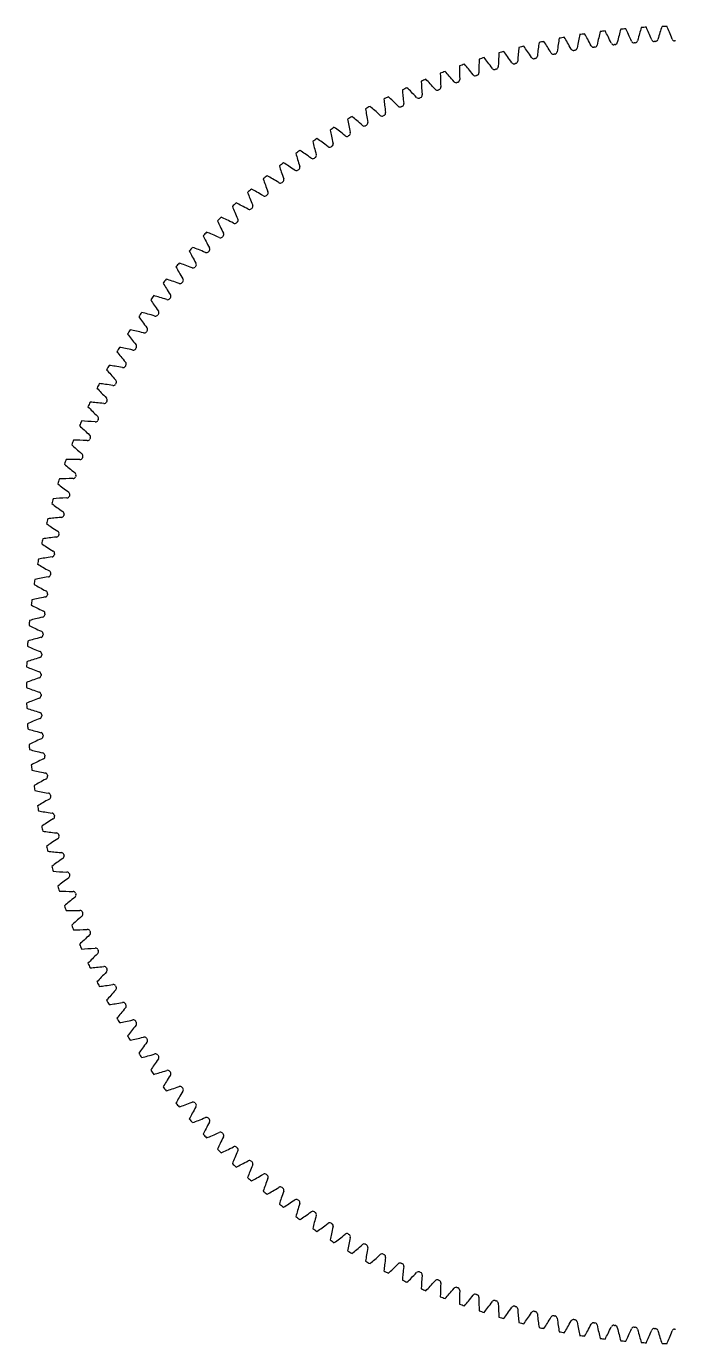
# Model space of a CAD drawing. Header units: millimetres. Extents: x -101 to 101, y -101 to 101.
# Drawn here: x -101 to -1.5, y -101 to 101 of the extents above; entities that cross this region are included whole.
import ezdxf

# ---------------------------------------------------------------- set-up
doc = ezdxf.new("R2010")
doc.units = ezdxf.units.MM
doc.layers.add('Spur', color=7, linetype='Continuous')

msp = doc.modelspace()

# ---------------------------------------------------------------- linework, layer by layer
at = {"layer": 'Spur', "color": 7}
for centre, radius, start, end in [((0, 0), 101, 91.5805, 92.0195), ((0, 0), 101, 100.5805, 101.0195), ((0, 0), 101, 98.7805, 99.2195), ((0, 0), 101, 96.9805, 97.4195), ((0, 0), 101, 95.1805, 95.6195), ((0, 0), 101, 93.3805, 93.8195), ((-1.64, 99.14), 0.4, 199.5523, 270.9488), ((0, 0), 101, 105.9805, 106.4195), ((0, 0), 101, 104.1805, 104.6195), ((0, 0), 101, 102.3805, 102.8195), ((-20.02, 97.11), 0.4, 281.6512, 353.0477), ((-17.13, 97.66), 0.4, 208.5523, 279.9488), ((0, 0), 98.75, 99.851, 99.949), ((-16.96, 97.69), 0.4, 279.8512, 351.2477), ((-14.05, 98.15), 0.4, 206.7523, 278.1488), ((0, 0), 98.75, 98.051, 98.149), ((-13.89, 98.17), 0.4, 278.0512, 349.4477), ((-10.96, 98.54), 0.4, 204.9523, 276.3488), ((0, 0), 98.75, 96.251, 96.349), ((-10.8, 98.56), 0.4, 276.2512, 347.6477), ((-7.86, 98.84), 0.4, 203.1523, 274.5488), ((0, 0), 98.75, 94.451, 94.549), ((-7.69, 98.85), 0.4, 274.4512, 345.8477), ((-4.76, 99.04), 0.4, 201.3523, 272.7488), ((0, 0), 98.75, 92.651, 92.749), ((-4.59, 99.04), 0.4, 272.6512, 344.0477), ((0, 0), 98.75, 90.851, 90.949), ((0, 0), 101, 109.5805, 110.0195), ((0, 0), 101, 107.7805, 108.2195), ((-26.24, 95.61), 0.4, 213.9523, 285.3488), ((0, 0), 98.75, 105.251, 105.349), ((-26.08, 95.66), 0.4, 285.2512, 356.6477), ((-23.23, 96.39), 0.4, 212.1523, 283.5488), ((0, 0), 98.75, 103.451, 103.549), ((-23.06, 96.43), 0.4, 283.4512, 354.8477), ((-20.19, 97.07), 0.4, 210.3523, 281.7488), ((0, 0), 98.75, 101.651, 101.749), ((0, 0), 101, 111.3805, 111.8195), ((-32.2, 93.78), 0.4, 217.5523, 288.9488), ((0, 0), 98.75, 108.851, 108.949), ((-32.04, 93.83), 0.4, 288.8512, 0.2477), ((-29.24, 94.74), 0.4, 215.7523, 287.1488), ((0, 0), 98.75, 107.051, 107.149), ((-29.07, 94.79), 0.4, 287.0512, 358.4477), ((0, 0), 101, 114.9805, 115.4195), ((0, 0), 101, 113.1805, 113.6195), ((-38.02, 91.57), 0.4, 221.1523, 292.5488), ((0, 0), 98.75, 112.451, 112.549), ((-37.86, 91.64), 0.4, 292.4512, 3.8477), ((-35.13, 92.72), 0.4, 219.3523, 290.7488), ((0, 0), 98.75, 110.651, 110.749), ((-34.97, 92.78), 0.4, 290.6512, 2.0477), ((0, 0), 101, 116.7805, 117.2195), ((-43.54, 89.08), 0.4, 296.0512, 7.4477), ((-40.88, 90.33), 0.4, 222.9523, 294.3488), ((0, 0), 98.75, 114.251, 114.349), ((-40.72, 90.4), 0.4, 294.2512, 5.6477), ((0, 0), 101, 120.3805, 120.8195), ((0, 0), 101, 118.5805, 119.0195), ((-46.47, 87.59), 0.4, 226.5523, 297.9488), ((0, 0), 98.75, 117.851, 117.949), ((-46.32, 87.67), 0.4, 297.8512, 9.2477), ((-43.7, 89), 0.4, 224.7523, 296.1488), ((0, 0), 98.75, 116.051, 116.149), ((0, 0), 101, 122.1805, 122.6195), ((-49.2, 86.08), 0.4, 228.3523, 299.7488), ((0, 0), 98.75, 119.651, 119.749), ((-49.05, 86.17), 0.4, 299.6512, 11.0477), ((0, 0), 101, 123.9805, 124.4195), ((-54.36, 82.92), 0.4, 303.2512, 14.6477), ((-51.88, 84.49), 0.4, 230.1523, 301.5488), ((0, 0), 98.75, 121.451, 121.549), ((-51.73, 84.58), 0.4, 301.4512, 12.8477), ((0, 0), 101, 125.7805, 126.2195), ((0, 0), 98.75, 125.051, 125.149), ((-56.94, 81.17), 0.4, 305.0512, 16.4477), ((-54.51, 82.82), 0.4, 231.9523, 303.3488), ((0, 0), 98.75, 123.251, 123.349), ((0, 0), 101, 127.5805, 128.0195), ((-59.6, 79.24), 0.4, 235.5523, 306.9488), ((0, 0), 98.75, 126.851, 126.949), ((-59.46, 79.34), 0.4, 306.8512, 18.2477), ((-57.08, 81.07), 0.4, 233.7523, 305.1488), ((0, 0), 101, 129.3805, 129.8195), ((-62.06, 77.33), 0.4, 237.3523, 308.7488), ((0, 0), 98.75, 128.651, 128.749), ((-61.93, 77.43), 0.4, 308.6512, 20.0477), ((0, 0), 101, 131.1805, 131.6195), ((-64.46, 75.34), 0.4, 239.1523, 310.5488), ((0, 0), 98.75, 130.451, 130.549), ((-64.33, 75.45), 0.4, 310.4512, 21.8477), ((0, 0), 101, 132.9805, 133.4195), ((-66.79, 73.28), 0.4, 240.9523, 312.3488), ((0, 0), 98.75, 132.251, 132.349), ((-66.67, 73.39), 0.4, 312.2512, 23.6477), ((0, 0), 101, 134.7805, 135.2195), ((-69.06, 71.14), 0.4, 242.7523, 314.1488), ((0, 0), 98.75, 134.051, 134.149), ((-68.94, 71.26), 0.4, 314.0512, 25.4477), ((0, 0), 101, 136.5805, 137.0195), ((-71.26, 68.94), 0.4, 244.5523, 315.9488), ((0, 0), 98.75, 135.851, 135.949), ((-71.14, 69.06), 0.4, 315.8512, 27.2477), ((0, 0), 101, 138.3805, 138.8195), ((-73.28, 66.79), 0.4, 317.6512, 29.0477), ((0, 0), 101, 140.1805, 140.6195), ((-75.34, 64.46), 0.4, 319.4512, 30.8477), ((-73.39, 66.67), 0.4, 246.3523, 317.7488), ((0, 0), 98.75, 137.651, 137.749), ((-75.45, 64.33), 0.4, 248.1523, 319.5488), ((0, 0), 98.75, 139.451, 139.549), ((0, 0), 101, 141.9805, 142.4195), ((-77.43, 61.93), 0.4, 249.9523, 321.3488), ((0, 0), 98.75, 141.251, 141.349), ((-77.33, 62.06), 0.4, 321.2512, 32.6477), ((0, 0), 101, 143.7805, 144.2195), ((-79.34, 59.46), 0.4, 251.7523, 323.1488), ((0, 0), 98.75, 143.051, 143.149), ((-79.24, 59.6), 0.4, 323.0512, 34.4477), ((0, 0), 101, 145.5805, 146.0195), ((-81.17, 56.94), 0.4, 253.5523, 324.9488), ((0, 0), 98.75, 144.851, 144.949), ((-81.07, 57.08), 0.4, 324.8512, 36.2477), ((-82.82, 54.51), 0.4, 326.6512, 38.0477), ((0, 0), 101, 147.3805, 147.8195), ((-82.92, 54.36), 0.4, 255.3523, 326.7488), ((0, 0), 98.75, 146.651, 146.749), ((0, 0), 101, 149.1805, 149.6195), ((-84.58, 51.73), 0.4, 257.1523, 328.5488), ((0, 0), 98.75, 148.451, 148.549), ((-84.49, 51.88), 0.4, 328.4512, 39.8477), ((0, 0), 101, 150.9805, 151.4195), ((-86.17, 49.05), 0.4, 258.9523, 330.3488), ((0, 0), 98.75, 150.251, 150.349), ((-86.08, 49.2), 0.4, 330.2512, 41.6477), ((-87.59, 46.47), 0.4, 332.0512, 43.4477), ((0, 0), 101, 152.7805, 153.2195), ((-87.67, 46.32), 0.4, 260.7523, 332.1488), ((0, 0), 98.75, 152.051, 152.149), ((0, 0), 101, 154.5805, 155.0195), ((-89.08, 43.54), 0.4, 262.5523, 333.9488), ((-89, 43.7), 0.4, 333.8512, 45.2477), ((0, 0), 98.75, 153.851, 153.949), ((0, 0), 101, 156.3805, 156.8195), ((-90.4, 40.72), 0.4, 264.3523, 335.7488), ((-90.33, 40.88), 0.4, 335.6512, 47.0477), ((0, 0), 98.75, 155.651, 155.749), ((0, 0), 101, 158.1805, 158.6195), ((-91.64, 37.86), 0.4, 266.1523, 337.5488), ((-91.57, 38.02), 0.4, 337.4512, 48.8477), ((0, 0), 98.75, 157.451, 157.549), ((0, 0), 101, 159.9805, 160.4195), ((-92.78, 34.97), 0.4, 267.9523, 339.3488), ((-92.72, 35.13), 0.4, 339.2512, 50.6477), ((0, 0), 98.75, 159.251, 159.349), ((-93.78, 32.2), 0.4, 341.0512, 52.4477), ((0, 0), 101, 161.7805, 162.2195), ((-93.83, 32.04), 0.4, 269.7523, 341.1488), ((0, 0), 98.75, 161.051, 161.149), ((0, 0), 101, 163.5805, 164.0195), ((-94.79, 29.07), 0.4, 271.5523, 342.9488), ((-94.74, 29.24), 0.4, 342.8512, 54.2477), ((0, 0), 98.75, 162.851, 162.949), ((-95.61, 26.24), 0.4, 344.6512, 56.0477), ((0, 0), 101, 165.3805, 165.8195), ((-95.66, 26.08), 0.4, 273.3523, 344.7488), ((0, 0), 98.75, 164.651, 164.749), ((0, 0), 101, 167.1805, 167.6195), ((-96.43, 23.06), 0.4, 275.1523, 346.5488), ((-96.39, 23.23), 0.4, 346.4512, 57.8477), ((0, 0), 98.75, 166.451, 166.549), ((-97.07, 20.19), 0.4, 348.2512, 59.6477), ((0, 0), 101, 168.9805, 169.4195), ((-97.11, 20.02), 0.4, 276.9523, 348.3488), ((0, 0), 98.75, 168.251, 168.349), ((0, 0), 101, 170.7805, 171.2195), ((-97.69, 16.96), 0.4, 278.7523, 350.1488), ((-97.66, 17.13), 0.4, 350.0512, 61.4477), ((0, 0), 98.75, 170.051, 170.149), ((-98.15, 14.05), 0.4, 351.8512, 63.2477), ((0, 0), 101, 172.5805, 173.0195), ((-98.17, 13.89), 0.4, 280.5523, 351.9488), ((0, 0), 98.75, 171.851, 171.949), ((-98.56, 10.8), 0.4, 282.3523, 353.7488), ((-98.54, 10.96), 0.4, 353.6512, 65.0477), ((0, 0), 98.75, 173.651, 173.749), ((0, 0), 101, 174.3805, 174.8195), ((-98.84, 7.86), 0.4, 355.4512, 66.8477), ((0, 0), 101, 176.1805, 176.6195), ((-98.85, 7.69), 0.4, 284.1523, 355.5488), ((0, 0), 98.75, 175.451, 175.549), ((-99.04, 4.59), 0.4, 285.9523, 357.3488), ((-99.04, 4.76), 0.4, 357.2512, 68.6477), ((0, 0), 98.75, 177.251, 177.349), ((0, 0), 101, 177.9805, 178.4195), ((0, 0), 101, 179.7805, 180.2195), ((-99.14, 1.47), 0.4, 287.7523, 359.1488), ((-99.14, 1.64), 0.4, 359.0512, 70.4477), ((0, 0), 98.75, 179.051, 179.149), ((-99.14, -1.47), 0.4, 0.8512, 72.2477), ((-99.14, -1.64), 0.4, 289.5523, 0.9488), ((0, 0), 98.75, 180.851, 180.949), ((0, 0), 101, 181.5805, 182.0195), ((0, 0), 101, 183.3805, 183.8195), ((-99.04, -4.59), 0.4, 2.6512, 74.0477), ((-99.04, -4.76), 0.4, 291.3523, 2.7488), ((0, 0), 98.75, 182.651, 182.749), ((-98.85, -7.69), 0.4, 4.4512, 75.8477), ((-98.84, -7.86), 0.4, 293.1523, 4.5488), ((0, 0), 98.75, 184.451, 184.549), ((0, 0), 101, 185.1805, 185.6195), ((-98.56, -10.8), 0.4, 6.2512, 77.6477), ((-98.54, -10.96), 0.4, 294.9523, 6.3488), ((0, 0), 98.75, 186.251, 186.349), ((0, 0), 101, 186.9805, 187.4195), ((-98.17, -13.89), 0.4, 8.0512, 79.4477), ((-98.15, -14.05), 0.4, 296.7523, 8.1488), ((0, 0), 98.75, 188.051, 188.149), ((0, 0), 101, 188.7805, 189.2195), ((-97.69, -16.96), 0.4, 9.8512, 81.2477), ((-97.66, -17.13), 0.4, 298.5523, 9.9488), ((0, 0), 98.75, 189.851, 189.949), ((0, 0), 101, 190.5805, 191.0195), ((-97.11, -20.02), 0.4, 11.6512, 83.0477), ((-97.07, -20.19), 0.4, 300.3523, 11.7488), ((0, 0), 98.75, 191.651, 191.749), ((0, 0), 101, 192.3805, 192.8195), ((-96.43, -23.06), 0.4, 13.4512, 84.8477), ((-96.39, -23.23), 0.4, 302.1523, 13.5488), ((0, 0), 98.75, 193.451, 193.549), ((0, 0), 101, 194.1805, 194.6195), ((-95.66, -26.08), 0.4, 15.2512, 86.6477), ((-95.61, -26.24), 0.4, 303.9523, 15.3488), ((0, 0), 98.75, 195.251, 195.349), ((0, 0), 101, 195.9805, 196.4195), ((-94.79, -29.07), 0.4, 17.0512, 88.4477), ((-94.74, -29.24), 0.4, 305.7523, 17.1488), ((0, 0), 98.75, 197.051, 197.149), ((0, 0), 101, 197.7805, 198.2195), ((-93.83, -32.04), 0.4, 18.8512, 90.2477), ((-93.78, -32.2), 0.4, 307.5523, 18.9488), ((0, 0), 98.75, 198.851, 198.949), ((0, 0), 101, 199.5805, 200.0195), ((-92.78, -34.97), 0.4, 20.6512, 92.0477), ((-92.72, -35.13), 0.4, 309.3523, 20.7488), ((0, 0), 98.75, 200.651, 200.749), ((0, 0), 101, 201.3805, 201.8195), ((-91.64, -37.86), 0.4, 22.4512, 93.8477), ((-91.57, -38.02), 0.4, 311.1523, 22.5488), ((0, 0), 98.75, 202.451, 202.549), ((0, 0), 101, 203.1805, 203.6195), ((-90.4, -40.72), 0.4, 24.2512, 95.6477), ((-90.33, -40.88), 0.4, 312.9523, 24.3488), ((0, 0), 98.75, 204.251, 204.349), ((0, 0), 101, 204.9805, 205.4195), ((-89.08, -43.54), 0.4, 26.0512, 97.4477), ((0, 0), 98.75, 206.051, 206.149), ((-89, -43.7), 0.4, 314.7523, 26.1488), ((0, 0), 101, 206.7805, 207.2195), ((-87.67, -46.32), 0.4, 27.8512, 99.2477), ((0, 0), 98.75, 207.851, 207.949), ((-87.59, -46.47), 0.4, 316.5523, 27.9488), ((0, 0), 101, 208.5805, 209.0195), ((-86.17, -49.05), 0.4, 29.6512, 101.0477), ((0, 0), 98.75, 209.651, 209.749), ((-86.08, -49.2), 0.4, 318.3523, 29.7488), ((0, 0), 101, 210.3805, 210.8195), ((-84.58, -51.73), 0.4, 31.4512, 102.8477), ((0, 0), 98.75, 211.451, 211.549), ((-84.49, -51.88), 0.4, 320.1523, 31.5488), ((0, 0), 101, 212.1805, 212.6195), ((-82.92, -54.36), 0.4, 33.2512, 104.6477), ((0, 0), 98.75, 213.251, 213.349), ((-82.82, -54.51), 0.4, 321.9523, 33.3488), ((0, 0), 101, 213.9805, 214.4195), ((-81.17, -56.94), 0.4, 35.0512, 106.4477), ((0, 0), 98.75, 215.051, 215.149), ((-81.07, -57.08), 0.4, 323.7523, 35.1488), ((0, 0), 101, 215.7805, 216.2195), ((-79.34, -59.46), 0.4, 36.8512, 108.2477), ((0, 0), 98.75, 216.851, 216.949), ((-79.24, -59.6), 0.4, 325.5523, 36.9488), ((0, 0), 101, 217.5805, 218.0195), ((-77.43, -61.93), 0.4, 38.6512, 110.0477), ((0, 0), 98.75, 218.651, 218.749), ((-77.33, -62.06), 0.4, 327.3523, 38.7488), ((0, 0), 101, 219.3805, 219.8195), ((-75.45, -64.33), 0.4, 40.4512, 111.8477), ((0, 0), 98.75, 220.451, 220.549), ((-75.34, -64.46), 0.4, 329.1523, 40.5488), ((0, 0), 101, 221.1805, 221.6195), ((-73.39, -66.67), 0.4, 42.2512, 113.6477), ((0, 0), 98.75, 222.251, 222.349), ((-73.28, -66.79), 0.4, 330.9523, 42.3488), ((-71.26, -68.94), 0.4, 44.0512, 115.4477), ((0, 0), 101, 222.9805, 223.4195), ((0, 0), 98.75, 224.051, 224.149), ((-71.14, -69.06), 0.4, 332.7523, 44.1488), ((0, 0), 101, 224.7805, 225.2195), ((-69.06, -71.14), 0.4, 45.8512, 117.2477), ((0, 0), 98.75, 225.851, 225.949), ((-68.94, -71.26), 0.4, 334.5523, 45.9488), ((0, 0), 101, 226.5805, 227.0195), ((-66.79, -73.28), 0.4, 47.6512, 119.0477), ((0, 0), 98.75, 227.651, 227.749), ((-66.67, -73.39), 0.4, 336.3523, 47.7488), ((0, 0), 101, 228.3805, 228.8195), ((-64.46, -75.34), 0.4, 49.4512, 120.8477), ((0, 0), 98.75, 229.451, 229.549), ((-64.33, -75.45), 0.4, 338.1523, 49.5488), ((0, 0), 101, 230.1805, 230.6195), ((-62.06, -77.33), 0.4, 51.2512, 122.6477), ((0, 0), 98.75, 231.251, 231.349), ((-61.93, -77.43), 0.4, 339.9523, 51.3488), ((0, 0), 101, 231.9805, 232.4195), ((-59.6, -79.24), 0.4, 53.0512, 124.4477), ((0, 0), 98.75, 233.051, 233.149), ((-59.46, -79.34), 0.4, 341.7523, 53.1488), ((-57.08, -81.07), 0.4, 54.8512, 126.2477), ((0, 0), 98.75, 234.851, 234.949), ((0, 0), 101, 233.7805, 234.2195), ((-56.94, -81.17), 0.4, 343.5523, 54.9488), ((-54.51, -82.82), 0.4, 56.6512, 128.0477), ((0, 0), 98.75, 236.651, 236.749), ((-54.36, -82.92), 0.4, 345.3523, 56.7488), ((0, 0), 101, 235.5805, 236.0195), ((-51.88, -84.49), 0.4, 58.4512, 129.8477), ((0, 0), 98.75, 238.451, 238.549), ((-51.73, -84.58), 0.4, 347.1523, 58.5488), ((0, 0), 101, 237.3805, 237.8195), ((0, 0), 101, 239.1805, 239.6195), ((-49.2, -86.08), 0.4, 60.2512, 131.6477), ((0, 0), 98.75, 240.251, 240.349), ((-49.05, -86.17), 0.4, 348.9523, 60.3488), ((0, 0), 101, 240.9805, 241.4195), ((-46.47, -87.59), 0.4, 62.0512, 133.4477), ((0, 0), 98.75, 242.051, 242.149), ((-46.32, -87.67), 0.4, 350.7523, 62.1488), ((-43.7, -89), 0.4, 63.8512, 135.2477), ((0, 0), 98.75, 243.851, 243.949), ((-43.54, -89.08), 0.4, 352.5523, 63.9488), ((0, 0), 101, 242.7805, 243.2195), ((-40.88, -90.33), 0.4, 65.6512, 137.0477), ((0, 0), 98.75, 245.651, 245.749), ((-40.72, -90.4), 0.4, 354.3523, 65.7488), ((0, 0), 101, 244.5805, 245.0195), ((0, 0), 101, 246.3805, 246.8195), ((-38.02, -91.57), 0.4, 67.4512, 138.8477), ((0, 0), 98.75, 247.451, 247.549), ((-37.86, -91.64), 0.4, 356.1523, 67.5488), ((-35.13, -92.72), 0.4, 69.2512, 140.6477), ((0, 0), 98.75, 249.251, 249.349), ((-34.97, -92.78), 0.4, 357.9523, 69.3488), ((0, 0), 101, 248.1805, 248.6195), ((0, 0), 101, 249.9805, 250.4195), ((-32.2, -93.78), 0.4, 71.0512, 142.4477), ((0, 0), 98.75, 251.051, 251.149), ((-32.04, -93.83), 0.4, 359.7523, 71.1488), ((-29.24, -94.74), 0.4, 72.8512, 144.2477), ((0, 0), 98.75, 252.851, 252.949), ((-29.07, -94.79), 0.4, 1.5523, 72.9488), ((0, 0), 101, 251.7805, 252.2195), ((0, 0), 101, 253.5805, 254.0195), ((-26.24, -95.61), 0.4, 74.6512, 146.0477), ((0, 0), 98.75, 254.651, 254.749), ((-26.08, -95.66), 0.4, 3.3523, 74.7488), ((-23.23, -96.39), 0.4, 76.4512, 147.8477), ((0, 0), 98.75, 256.451, 256.549), ((-23.06, -96.43), 0.4, 5.1523, 76.5488), ((-20.19, -97.07), 0.4, 78.2512, 149.6477), ((0, 0), 98.75, 258.251, 258.349), ((-20.02, -97.11), 0.4, 6.9523, 78.3488), ((0, 0), 101, 255.3805, 255.8195), ((0, 0), 101, 257.1805, 257.6195), ((-17.13, -97.66), 0.4, 80.0512, 151.4477), ((0, 0), 98.75, 260.051, 260.149), ((-16.96, -97.69), 0.4, 8.7523, 80.1488), ((-14.05, -98.15), 0.4, 81.8512, 153.2477), ((0, 0), 98.75, 261.851, 261.949), ((-13.89, -98.17), 0.4, 10.5523, 81.9488), ((-10.96, -98.54), 0.4, 83.6512, 155.0477), ((0, 0), 98.75, 263.651, 263.749), ((-10.8, -98.56), 0.4, 12.3523, 83.7488), ((-7.86, -98.84), 0.4, 85.4512, 156.8477), ((0, 0), 98.75, 265.451, 265.549), ((-7.69, -98.85), 0.4, 14.1523, 85.5488), ((-4.76, -99.04), 0.4, 87.2512, 158.6477), ((0, 0), 98.75, 267.251, 267.349), ((-4.59, -99.04), 0.4, 15.9523, 87.3488), ((-1.64, -99.14), 0.4, 89.0512, 160.4477), ((0, 0), 98.75, 269.051, 269.149), ((0, 0), 101, 258.9805, 259.4195), ((0, 0), 101, 260.7805, 261.2195), ((0, 0), 101, 262.5805, 263.0195), ((0, 0), 101, 264.3805, 264.8195), ((0, 0), 101, 266.1805, 266.6195), ((0, 0), 101, 267.9805, 268.4195)]:
    msp.add_arc(centre, radius, start, end, dxfattribs=at)
for points in [[(-19.31, 99.14), (-19.42, 98.51), (-19.51, 97.92), (-19.63, 97.06)], [(-17.48, 97.47), (-17.9, 98.23), (-18.21, 98.74), (-18.55, 99.28)], [(-16.18, 99.7), (-16.32, 99.07), (-16.43, 98.48), (-16.57, 97.63)], [(-14.41, 97.97), (-14.81, 98.74), (-15.09, 99.26), (-15.42, 99.82)], [(-13.04, 100.15), (-13.2, 99.53), (-13.33, 98.95), (-13.49, 98.1)], [(-11.33, 98.37), (-11.7, 99.16), (-11.97, 99.69), (-12.27, 100.25)], [(-9.89, 100.51), (-10.07, 99.9), (-10.21, 99.32), (-10.41, 98.47)], [(-8.23, 98.68), (-8.58, 99.47), (-8.83, 100.02), (-9.12, 100.59)], [(-6.73, 100.78), (-6.92, 100.17), (-7.09, 99.59), (-7.31, 98.75)], [(-5.13, 98.89), (-5.45, 99.69), (-5.69, 100.24), (-5.96, 100.82)], [(-3.56, 100.94), (-3.77, 100.33), (-3.96, 99.76), (-4.2, 98.93)], [(-2.02, 99), (-2.32, 99.82), (-2.53, 100.37), (-2.79, 100.96)], [(-26.58, 95.39), (-27.07, 96.1), (-27.42, 96.59), (-27.81, 97.1)], [(-25.49, 97.73), (-25.57, 97.09), (-25.62, 96.5), (-25.68, 95.63)], [(-23.57, 96.18), (-24.03, 96.91), (-24.37, 97.4), (-24.74, 97.92)], [(-22.41, 98.48), (-22.51, 97.85), (-22.58, 97.26), (-22.67, 96.39)], [(-20.53, 96.87), (-20.98, 97.61), (-21.3, 98.12), (-21.65, 98.65)], [(-32.51, 93.53), (-33.05, 94.22), (-33.43, 94.68), (-33.85, 95.16)], [(-31.58, 95.94), (-31.62, 95.3), (-31.63, 94.7), (-31.64, 93.83)], [(-29.56, 94.51), (-30.07, 95.21), (-30.44, 95.68), (-30.84, 96.18)], [(-28.55, 96.88), (-28.61, 96.24), (-28.64, 95.65), (-28.67, 94.78)], [(-37.54, 93.76), (-37.54, 93.12), (-37.52, 92.53), (-37.47, 91.66)], [(-35.44, 92.47), (-35.99, 93.13), (-36.38, 93.58), (-36.82, 94.05)], [(-34.58, 94.9), (-34.59, 94.26), (-34.59, 93.66), (-34.57, 92.79)], [(-43.35, 91.22), (-43.31, 90.58), (-43.25, 89.99), (-43.15, 89.13)], [(-41.17, 90.06), (-41.77, 90.69), (-42.19, 91.11), (-42.65, 91.55)], [(-40.47, 92.54), (-40.44, 91.9), (-40.4, 91.3), (-40.33, 90.44)], [(-38.32, 91.31), (-38.9, 91.95), (-39.31, 92.39), (-39.76, 92.85)], [(-46.2, 89.82), (-46.13, 89.18), (-46.06, 88.59), (-45.93, 87.73)], [(-43.98, 88.72), (-44.59, 89.33), (-45.03, 89.74), (-45.51, 90.17)], [(-49.46, 85.78), (-50.12, 86.35), (-50.58, 86.74), (-51.08, 87.13)], [(-49, 88.32), (-48.91, 87.69), (-48.82, 87.09), (-48.66, 86.24)], [(-46.75, 87.3), (-47.38, 87.89), (-47.83, 88.28), (-48.32, 88.69)], [(-54.44, 85.07), (-54.32, 84.44), (-54.19, 83.86), (-53.98, 83.02)], [(-52.13, 84.19), (-52.8, 84.74), (-53.28, 85.1), (-53.79, 85.48)], [(-51.75, 86.74), (-51.64, 86.11), (-51.53, 85.52), (-51.34, 84.67)], [(-57.09, 83.32), (-56.95, 82.69), (-56.8, 82.11), (-56.56, 81.28)], [(-54.75, 82.51), (-55.44, 83.04), (-55.92, 83.39), (-56.45, 83.75)], [(-59.68, 81.48), (-59.52, 80.86), (-59.35, 80.29), (-59.08, 79.46)], [(-57.32, 80.75), (-58.02, 81.25), (-58.51, 81.59), (-59.05, 81.94)], [(-62.21, 79.57), (-62.03, 78.95), (-61.84, 78.39), (-61.55, 77.57)], [(-59.83, 78.91), (-60.54, 79.39), (-61.05, 79.71), (-61.6, 80.04)], [(-64.68, 77.57), (-64.48, 76.97), (-64.27, 76.4), (-63.96, 75.6)], [(-62.27, 76.99), (-63.01, 77.45), (-63.52, 77.76), (-64.08, 78.07)], [(-67.08, 75.5), (-66.86, 74.9), (-66.64, 74.35), (-66.3, 73.55)], [(-64.66, 75), (-65.41, 75.43), (-65.93, 75.72), (-66.5, 76.02)], [(-69.42, 73.36), (-69.18, 72.77), (-68.94, 72.22), (-68.58, 71.43)], [(-66.99, 72.93), (-67.75, 73.34), (-68.28, 73.61), (-68.86, 73.89)], [(-71.69, 71.14), (-71.43, 70.56), (-71.18, 70.02), (-70.79, 69.24)], [(-69.24, 70.79), (-70.02, 71.18), (-70.56, 71.43), (-71.14, 71.69)], [(-73.89, 68.86), (-73.61, 68.28), (-73.34, 67.75), (-72.93, 66.99)], [(-71.43, 68.58), (-72.22, 68.94), (-72.77, 69.18), (-73.36, 69.42)], [(-73.55, 66.3), (-74.35, 66.64), (-74.9, 66.86), (-75.5, 67.08)], [(-75.6, 63.96), (-76.4, 64.27), (-76.97, 64.48), (-77.57, 64.68)], [(-76.02, 66.5), (-75.72, 65.93), (-75.43, 65.41), (-75, 64.66)], [(-78.07, 64.08), (-77.76, 63.52), (-77.45, 63.01), (-76.99, 62.27)], [(-80.04, 61.6), (-79.71, 61.05), (-79.39, 60.54), (-78.91, 59.83)], [(-77.57, 61.55), (-78.39, 61.84), (-78.95, 62.03), (-79.57, 62.21)], [(-81.94, 59.05), (-81.59, 58.51), (-81.25, 58.02), (-80.75, 57.32)], [(-79.46, 59.08), (-80.29, 59.35), (-80.86, 59.52), (-81.48, 59.68)], [(-81.28, 56.56), (-82.11, 56.8), (-82.69, 56.95), (-83.32, 57.09)], [(-83.75, 56.45), (-83.39, 55.92), (-83.04, 55.44), (-82.51, 54.75)], [(-85.48, 53.79), (-85.1, 53.28), (-84.74, 52.8), (-84.19, 52.13)], [(-83.02, 53.98), (-83.86, 54.19), (-84.44, 54.32), (-85.07, 54.44)], [(-87.13, 51.08), (-86.74, 50.58), (-86.35, 50.12), (-85.78, 49.46)], [(-84.67, 51.34), (-85.52, 51.53), (-86.11, 51.64), (-86.74, 51.75)], [(-86.24, 48.66), (-87.09, 48.82), (-87.69, 48.91), (-88.32, 49)], [(-88.69, 48.32), (-88.28, 47.83), (-87.89, 47.38), (-87.3, 46.75)], [(-90.17, 45.51), (-89.74, 45.03), (-89.33, 44.59), (-88.72, 43.98)], [(-87.73, 45.93), (-88.59, 46.06), (-89.18, 46.13), (-89.82, 46.2)], [(-91.55, 42.65), (-91.11, 42.19), (-90.69, 41.77), (-90.06, 41.17)], [(-89.13, 43.15), (-89.99, 43.25), (-90.58, 43.31), (-91.22, 43.35)], [(-90.44, 40.33), (-91.3, 40.4), (-91.9, 40.44), (-92.54, 40.47)], [(-92.85, 39.76), (-92.39, 39.31), (-91.95, 38.9), (-91.31, 38.32)], [(-94.05, 36.82), (-93.58, 36.38), (-93.13, 35.99), (-92.47, 35.44)], [(-91.66, 37.47), (-92.53, 37.52), (-93.12, 37.54), (-93.76, 37.54)], [(-92.79, 34.57), (-93.66, 34.59), (-94.26, 34.59), (-94.9, 34.58)], [(-95.16, 33.85), (-94.68, 33.43), (-94.22, 33.05), (-93.53, 32.51)], [(-96.18, 30.84), (-95.68, 30.44), (-95.21, 30.07), (-94.51, 29.56)], [(-93.83, 31.64), (-94.7, 31.63), (-95.3, 31.62), (-95.94, 31.58)], [(-94.78, 28.67), (-95.65, 28.64), (-96.24, 28.61), (-96.88, 28.55)], [(-97.1, 27.81), (-96.59, 27.42), (-96.1, 27.07), (-95.39, 26.58)], [(-97.92, 24.74), (-97.4, 24.37), (-96.91, 24.03), (-96.18, 23.57)], [(-95.63, 25.68), (-96.5, 25.62), (-97.09, 25.57), (-97.73, 25.49)], [(-96.39, 22.67), (-97.26, 22.58), (-97.85, 22.51), (-98.48, 22.41)], [(-98.65, 21.65), (-98.12, 21.3), (-97.61, 20.98), (-96.87, 20.53)], [(-99.28, 18.55), (-98.74, 18.21), (-98.23, 17.9), (-97.47, 17.48)], [(-97.06, 19.63), (-97.92, 19.51), (-98.51, 19.42), (-99.14, 19.31)], [(-97.63, 16.57), (-98.48, 16.43), (-99.07, 16.32), (-99.7, 16.18)], [(-99.82, 15.42), (-99.26, 15.09), (-98.74, 14.81), (-97.97, 14.41)], [(-100.25, 12.27), (-99.69, 11.97), (-99.16, 11.7), (-98.37, 11.33)], [(-98.1, 13.49), (-98.95, 13.33), (-99.53, 13.2), (-100.15, 13.04)], [(-98.47, 10.41), (-99.32, 10.21), (-99.9, 10.07), (-100.51, 9.89)], [(-100.59, 9.12), (-100.02, 8.83), (-99.47, 8.58), (-98.68, 8.23)], [(-98.75, 7.31), (-99.59, 7.09), (-100.17, 6.92), (-100.78, 6.73)], [(-98.93, 4.2), (-99.76, 3.96), (-100.33, 3.77), (-100.94, 3.56)], [(-100.82, 5.96), (-100.24, 5.69), (-99.69, 5.45), (-98.89, 5.13)], [(-100.96, 2.79), (-100.37, 2.53), (-99.82, 2.32), (-99, 2.02)], [(-99.02, 1.09), (-99.84, 0.82), (-100.4, 0.62), (-101, 0.39)], [(-101, -0.39), (-100.4, -0.62), (-99.84, -0.82), (-99.02, -1.09)], [(-99, -2.02), (-99.82, -2.32), (-100.37, -2.53), (-100.96, -2.79)], [(-100.94, -3.56), (-100.33, -3.77), (-99.76, -3.96), (-98.93, -4.2)], [(-98.89, -5.13), (-99.69, -5.45), (-100.24, -5.69), (-100.82, -5.96)], [(-100.78, -6.73), (-100.17, -6.92), (-99.59, -7.09), (-98.75, -7.31)], [(-98.68, -8.23), (-99.47, -8.58), (-100.02, -8.83), (-100.59, -9.12)], [(-100.51, -9.89), (-99.9, -10.07), (-99.32, -10.21), (-98.47, -10.41)], [(-98.37, -11.33), (-99.16, -11.7), (-99.69, -11.97), (-100.25, -12.27)], [(-100.15, -13.04), (-99.53, -13.2), (-98.95, -13.33), (-98.1, -13.49)], [(-97.97, -14.41), (-98.74, -14.81), (-99.26, -15.09), (-99.82, -15.42)], [(-99.7, -16.18), (-99.07, -16.32), (-98.48, -16.43), (-97.63, -16.57)], [(-97.47, -17.48), (-98.23, -17.9), (-98.74, -18.21), (-99.28, -18.55)], [(-99.14, -19.31), (-98.51, -19.42), (-97.92, -19.51), (-97.06, -19.63)], [(-96.87, -20.53), (-97.61, -20.98), (-98.12, -21.3), (-98.65, -21.65)], [(-98.48, -22.41), (-97.85, -22.51), (-97.26, -22.58), (-96.39, -22.67)], [(-96.18, -23.57), (-96.91, -24.03), (-97.4, -24.37), (-97.92, -24.74)], [(-97.73, -25.49), (-97.09, -25.57), (-96.5, -25.62), (-95.63, -25.68)], [(-95.39, -26.58), (-96.1, -27.07), (-96.59, -27.42), (-97.1, -27.81)], [(-96.88, -28.55), (-96.24, -28.61), (-95.65, -28.64), (-94.78, -28.67)], [(-94.51, -29.56), (-95.21, -30.07), (-95.68, -30.44), (-96.18, -30.84)], [(-95.94, -31.58), (-95.3, -31.62), (-94.7, -31.63), (-93.83, -31.64)], [(-93.53, -32.51), (-94.22, -33.05), (-94.68, -33.43), (-95.16, -33.85)], [(-94.9, -34.58), (-94.26, -34.59), (-93.66, -34.59), (-92.79, -34.57)], [(-92.47, -35.44), (-93.13, -35.99), (-93.58, -36.38), (-94.05, -36.82)], [(-93.76, -37.54), (-93.12, -37.54), (-92.53, -37.52), (-91.66, -37.47)], [(-91.31, -38.32), (-91.95, -38.9), (-92.39, -39.31), (-92.85, -39.76)], [(-92.54, -40.47), (-91.9, -40.44), (-91.3, -40.4), (-90.44, -40.33)], [(-90.06, -41.17), (-90.69, -41.77), (-91.11, -42.19), (-91.55, -42.65)], [(-91.22, -43.35), (-90.58, -43.31), (-89.99, -43.25), (-89.13, -43.15)], [(-88.72, -43.98), (-89.33, -44.59), (-89.74, -45.03), (-90.17, -45.51)], [(-89.82, -46.2), (-89.18, -46.13), (-88.59, -46.06), (-87.73, -45.93)], [(-87.3, -46.75), (-87.89, -47.38), (-88.28, -47.83), (-88.69, -48.32)], [(-88.32, -49), (-87.69, -48.91), (-87.09, -48.82), (-86.24, -48.66)], [(-85.78, -49.46), (-86.35, -50.12), (-86.74, -50.58), (-87.13, -51.08)], [(-86.74, -51.75), (-86.11, -51.64), (-85.52, -51.53), (-84.67, -51.34)], [(-84.19, -52.13), (-84.74, -52.8), (-85.1, -53.28), (-85.48, -53.79)], [(-85.07, -54.44), (-84.44, -54.32), (-83.86, -54.19), (-83.02, -53.98)], [(-82.51, -54.75), (-83.04, -55.44), (-83.39, -55.92), (-83.75, -56.45)], [(-83.32, -57.09), (-82.69, -56.95), (-82.11, -56.8), (-81.28, -56.56)], [(-80.75, -57.32), (-81.25, -58.02), (-81.59, -58.51), (-81.94, -59.05)], [(-81.48, -59.68), (-80.86, -59.52), (-80.29, -59.35), (-79.46, -59.08)], [(-78.91, -59.83), (-79.39, -60.54), (-79.71, -61.05), (-80.04, -61.6)], [(-79.57, -62.21), (-78.95, -62.03), (-78.39, -61.84), (-77.57, -61.55)], [(-76.99, -62.27), (-77.45, -63.01), (-77.76, -63.52), (-78.07, -64.08)], [(-77.57, -64.68), (-76.97, -64.48), (-76.4, -64.27), (-75.6, -63.96)], [(-75, -64.66), (-75.43, -65.41), (-75.72, -65.93), (-76.02, -66.5)], [(-75.5, -67.08), (-74.9, -66.86), (-74.35, -66.64), (-73.55, -66.3)], [(-72.93, -66.99), (-73.34, -67.75), (-73.61, -68.28), (-73.89, -68.86)], [(-73.36, -69.42), (-72.77, -69.18), (-72.22, -68.94), (-71.43, -68.58)], [(-70.79, -69.24), (-71.18, -70.02), (-71.43, -70.56), (-71.69, -71.14)], [(-71.14, -71.69), (-70.56, -71.43), (-70.02, -71.18), (-69.24, -70.79)], [(-68.58, -71.43), (-68.94, -72.22), (-69.18, -72.77), (-69.42, -73.36)], [(-68.86, -73.89), (-68.28, -73.61), (-67.75, -73.34), (-66.99, -72.93)], [(-66.3, -73.55), (-66.64, -74.35), (-66.86, -74.9), (-67.08, -75.5)], [(-66.5, -76.02), (-65.93, -75.72), (-65.41, -75.43), (-64.66, -75)], [(-63.96, -75.6), (-64.27, -76.4), (-64.48, -76.97), (-64.68, -77.57)], [(-64.08, -78.07), (-63.52, -77.76), (-63.01, -77.45), (-62.27, -76.99)], [(-61.55, -77.57), (-61.84, -78.39), (-62.03, -78.95), (-62.21, -79.57)], [(-61.6, -80.04), (-61.05, -79.71), (-60.54, -79.39), (-59.83, -78.91)], [(-59.08, -79.46), (-59.35, -80.29), (-59.52, -80.86), (-59.68, -81.48)], [(-59.05, -81.94), (-58.51, -81.59), (-58.02, -81.25), (-57.32, -80.75)], [(-56.56, -81.28), (-56.8, -82.11), (-56.95, -82.69), (-57.09, -83.32)], [(-56.45, -83.75), (-55.92, -83.39), (-55.44, -83.04), (-54.75, -82.51)], [(-53.98, -83.02), (-54.19, -83.86), (-54.32, -84.44), (-54.44, -85.07)], [(-53.79, -85.48), (-53.28, -85.1), (-52.8, -84.74), (-52.13, -84.19)], [(-51.34, -84.67), (-51.53, -85.52), (-51.64, -86.11), (-51.75, -86.74)], [(-51.08, -87.13), (-50.58, -86.74), (-50.12, -86.35), (-49.46, -85.78)], [(-48.66, -86.24), (-48.82, -87.09), (-48.91, -87.69), (-49, -88.32)], [(-48.32, -88.69), (-47.83, -88.28), (-47.38, -87.89), (-46.75, -87.3)], [(-45.93, -87.73), (-46.06, -88.59), (-46.13, -89.18), (-46.2, -89.82)], [(-45.51, -90.17), (-45.03, -89.74), (-44.59, -89.33), (-43.98, -88.72)], [(-43.15, -89.13), (-43.25, -89.99), (-43.31, -90.58), (-43.35, -91.22)], [(-42.65, -91.55), (-42.19, -91.11), (-41.77, -90.69), (-41.17, -90.06)], [(-40.33, -90.44), (-40.4, -91.3), (-40.44, -91.9), (-40.47, -92.54)], [(-39.76, -92.85), (-39.31, -92.39), (-38.9, -91.95), (-38.32, -91.31)], [(-37.47, -91.66), (-37.52, -92.53), (-37.54, -93.12), (-37.54, -93.76)], [(-36.82, -94.05), (-36.38, -93.58), (-35.99, -93.13), (-35.44, -92.47)], [(-34.57, -92.79), (-34.59, -93.66), (-34.59, -94.26), (-34.58, -94.9)], [(-33.85, -95.16), (-33.43, -94.68), (-33.05, -94.22), (-32.51, -93.53)], [(-31.64, -93.83), (-31.63, -94.7), (-31.62, -95.3), (-31.58, -95.94)], [(-30.84, -96.18), (-30.44, -95.68), (-30.07, -95.21), (-29.56, -94.51)], [(-28.67, -94.78), (-28.64, -95.65), (-28.61, -96.24), (-28.55, -96.88)], [(-27.81, -97.1), (-27.42, -96.59), (-27.07, -96.1), (-26.58, -95.39)], [(-25.68, -95.63), (-25.62, -96.5), (-25.57, -97.09), (-25.49, -97.73)], [(-24.74, -97.92), (-24.37, -97.4), (-24.03, -96.91), (-23.57, -96.18)], [(-22.67, -96.39), (-22.58, -97.26), (-22.51, -97.85), (-22.41, -98.48)], [(-21.65, -98.65), (-21.3, -98.12), (-20.98, -97.61), (-20.53, -96.87)], [(-19.63, -97.06), (-19.51, -97.92), (-19.42, -98.51), (-19.31, -99.14)], [(-18.55, -99.28), (-18.21, -98.74), (-17.9, -98.23), (-17.48, -97.47)], [(-16.57, -97.63), (-16.43, -98.48), (-16.32, -99.07), (-16.18, -99.7)], [(-15.42, -99.82), (-15.09, -99.26), (-14.81, -98.74), (-14.41, -97.97)], [(-13.49, -98.1), (-13.33, -98.95), (-13.2, -99.53), (-13.04, -100.15)], [(-12.27, -100.25), (-11.97, -99.69), (-11.7, -99.16), (-11.33, -98.37)], [(-10.41, -98.47), (-10.21, -99.32), (-10.07, -99.9), (-9.89, -100.51)], [(-9.12, -100.59), (-8.83, -100.02), (-8.58, -99.47), (-8.23, -98.68)], [(-7.31, -98.75), (-7.09, -99.59), (-6.92, -100.17), (-6.73, -100.78)], [(-5.96, -100.82), (-5.69, -100.24), (-5.45, -99.69), (-5.13, -98.89)], [(-4.2, -98.93), (-3.96, -99.76), (-3.77, -100.33), (-3.56, -100.94)], [(-2.79, -100.96), (-2.53, -100.37), (-2.32, -99.82), (-2.02, -99)]]:
    msp.add_open_spline(points, degree=3, dxfattribs=at)

doc.saveas('drawing.dxf')
